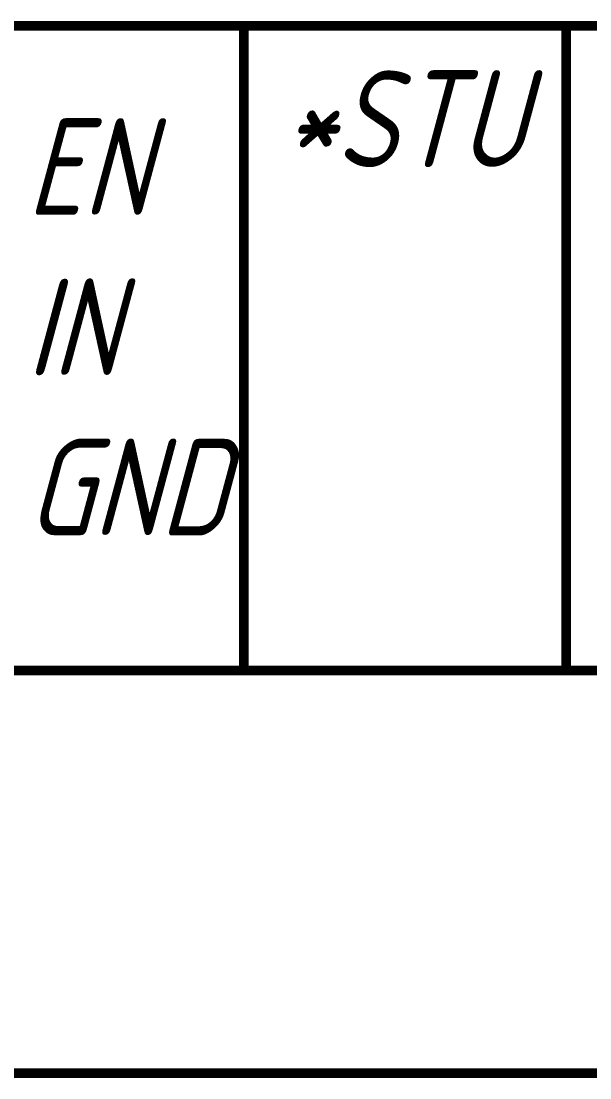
# Model space of a CAD drawing. Header units: millimetres. Extents: x 101 to 942, y 57 to 651.
# Drawn here: x 283.25 to 300.89, y 116.13 to 148.93 of the extents above; entities that cross this region are included whole.
import ezdxf

# ---------------------------------------------------------------- set-up
doc = ezdxf.new("R2010")
doc.units = ezdxf.units.MM
doc.header["$LTSCALE"] = 0.5
doc.layers.add('Sheet', color=255, linetype='Continuous')
doc.styles.add('GOST type A0', font='', dxfattribs={"oblique": 15, "height": 3.5})
doc.styles.get('GOST type A0').set_extended_font_data('GOST type A')

msp = doc.modelspace()

# ---------------------------------------------------------------- linework, layer by layer
at = {"layer": 'Sheet', "color": 7, "const_width": 0.3}
msp.add_lwpolyline([(282.673, 148.776), (307.642, 148.776), (307.642, 128.769), (282.673, 128.769), (282.673, 148.776)], close=True, dxfattribs=at)
for points in [[(290.158, 148.776), (290.158, 128.769)], [(300.158, 148.776), (300.158, 128.769)], [(272.673, 116.28), (320.158, 116.28), (320.158, 118.797)]]:
    msp.add_lwpolyline(points, dxfattribs=at)

# ---------------------------------------------------------------- texts
at = {"layer": 'Sheet', "color": 7, "style": 'GOST type A0', "oblique": 15}
for s, p in [('*STU', (291.363, 144.396)), ('EN', (283.412, 142.905)), ('IN', (283.412, 137.934)), ('GND', (283.412, 132.963))]:
    msp.add_text(s, height=3, dxfattribs=at).set_placement(p)

doc.saveas('drawing.dxf')
